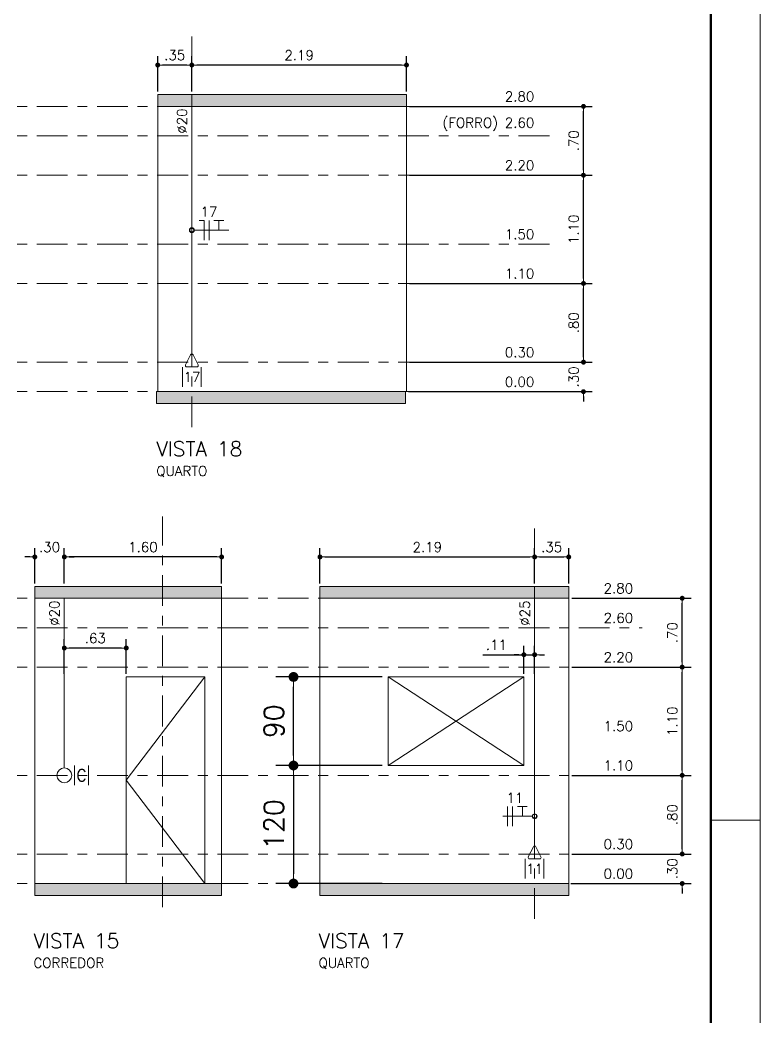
# Model space of a CAD drawing. Extents: x 0 to 175, y -16 to 63.
# Drawn here: x 84.52 to 92.05, y 12.85 to 22.99 of the extents above; entities that cross this region are included whole.
import ezdxf

# ---------------------------------------------------------------- set-up
doc = ezdxf.new("R2010")
doc.units = 0
doc.header["$LTSCALE"] = 0.5
doc.header["$MEASUREMENT"] = 0
doc.header["$PDMODE"] = 34
doc.header["$PDSIZE"] = 0.1
doc.linetypes.add('CENTER', pattern=[2, 1.25, -0.25, 0.25, -0.25])
doc.layers.get('0').update_dxf_attribs({"linetype": 'CONTINUOUS'})
doc.layers.get('DEFPOINTS').update_dxf_attribs({"linetype": 'CONTINUOUS'})
for name, color, linetype, lineweight in [('03', 3, 'CONTINUOUS', 20), ('COT01', 1, 'CONTINUOUS', 9), ('ELE01 - ELETROD', 40, 'CONTINUOUS', 20), ('ELE01 - INTER', 100, 'CONTINUOUS', 15), ('ELE01 - TOM 127V', 130, 'CONTINUOUS', 15), ('ELE01 - TOM 127V TXT', 130, 'CONTINUOUS', 15), ('ELE01 - TOM 220V', 242, 'CONTINUOUS', 15), ('ELE01 - TOM 220V TXT', 242, 'CONTINUOUS', 15), ('ELE03 - CIRCUITOS', 2, 'CONTINUOUS', 5), ('ELE03 - FASE', 242, 'CONTINUOUS', 20), ('ELE03 - NEUTRO', 141, 'CONTINUOUS', 20), ('ELE03 - TERRA', 112, 'CONTINUOUS', 20), ('ELV01 - POR01', 20, 'CONTINUOUS', 9), ('ELV01 - TXT02', 2, 'CONTINUOUS', 20), ('ELV02 - JAN', 51, 'CONTINUOUS', 9), ('ELV02 - PAR01', 170, 'CONTINUOUS', 20), ('Simbologia', 122, 'CONTINUOUS', 20), ('TXT02', 2, 'CONTINUOUS', 20), ('TXT05', 4, 'CONTINUOUS', 30)]:
    doc.layers.add(name, color=color, linetype=linetype, lineweight=lineweight)
doc.layers.add('ARQ - HATCH 01', color=172, linetype='CONTINUOUS', transparency=0.6)
doc.layers.add('ARQ - POR01 TRANSPARENTE', color=20, linetype='CONTINUOUS', lineweight=9, transparency=0.45)
doc.layers.add('EIXO REGUA 1', color=250, linetype='CENTER', lineweight=5, transparency=0.1)
doc.layers.add('MARGEM', color=1, linetype='CONTINUOUS')
doc.layers.add('TXV03', color=2, linetype='CONTINUOUS')
doc.styles.add('ROMANS', font='romans.shx')
doc.styles.add('SIMPLEX', font='SIMPLEX')
doc.styles.get("Standard").update_dxf_attribs({"font": 'romans.shx'})
doc.dimstyles.new('STANDARD 50', dxfattribs={"dimscale": 0.5, "dimtxt": 0.2, "dimasz": 0.1, "dimexe": 0.18, "dimexo": 0.0625, "dimgap": 0.1, "dimtad": 1, "dimrnd": 0.005, "dimzin": 4, "dimdsep": 46, "dimtxsty": 'ROMANS', "dimblk": 'DOT', "dimcen": 0.1, "dimclrt": 3, "dimadec": 0, "dimazin": 0, "dimtfac": 1, "dimtix": 1, "dimtofl": 0, "dimtmove": 0, "dimatfit": 3, "dimldrblk": 'DOT', "dimfxl": 0, "dimtolj": 1, "dimtzin": 13, "dimarcsym": 0})
doc.dimstyles.new('ZW-FORMAS', dxfattribs={"dimscale": 0, "dimtxt": 0.2, "dimasz": 0.1, "dimexe": 0.18, "dimexo": 0.0625, "dimgap": 0.1, "dimtad": 1, "dimdec": 1, "dimlfac": 100, "dimrnd": 0.5, "dimzin": 13, "dimdsep": 46, "dimtxsty": 'SIMPLEX', "dimblk1": 'DOT', "dimblk2": 'DOT', "dimsah": 1, "dimcen": 0.1, "dimclrt": 3, "dimadec": 0, "dimazin": 0, "dimtfac": 1, "dimtix": 1, "dimtmove": 0, "dimatfit": 3, "dimldrblk": 'DOT', "dimfxl": 0, "dimtolj": 1, "dimtzin": 13, "dimarcsym": 0})

# ---------------------------------------------------------------- blocks, each defined once
blk = doc.blocks.new('_DOT')
at = {"color": 0, "linetype": 'ByBlock'}
blk.add_line((-0.5, 0), (-1, 0), dxfattribs=at)
at = {"color": 0, "linetype": 'ByBlock', "const_width": 0.5}
blk.add_lwpolyline([(-0.25, 0, 1), (0.25, 0, 1)], format="xyb", close=True, dxfattribs=at)
blk = doc.blocks.new('*D107')
at = {"layer": 'COT01', "color": 0, "lineweight": -2}
for p, q in [((87.574, 17.258), (87.574, 17.617)), ((89.757, 17.258), (89.757, 17.617)), ((87.624, 17.527), (89.707, 17.527))]:
    blk.add_line(p, q, dxfattribs=at)
at = {"layer": 'DEFPOINTS', "color": 0}
for p in [(89.757, 17.527), (87.574, 17.227), (89.757, 17.227)]:
    blk.add_point(p, dxfattribs=at)
at = {"layer": 'COT01', "color": 0, "lineweight": -2, "xscale": 0.05, "yscale": 0.05, "zscale": 0.05, "rotation": 180}
blk.add_blockref('_DOT', (87.574, 17.527), dxfattribs=at)
at = {"layer": 'COT01', "color": 0, "lineweight": -2, "xscale": 0.05, "yscale": 0.05, "zscale": 0.05}
blk.add_blockref('_DOT', (89.757, 17.527), dxfattribs=at)
at = {"layer": 'COT01', "color": 3, "insert": (88.666, 17.627), "char_height": 0.1, "attachment_point": 5, "style": 'ROMANS'}
blk.add_mtext('\\A1;2.19', dxfattribs=at)
blk = doc.blocks.new('*D108')
at = {"layer": 'COT01', "color": 0, "lineweight": -2}
for p, q in [((89.757, 17.258), (89.757, 17.617)), ((90.104, 17.258), (90.104, 17.617)), ((89.807, 17.527), (90.054, 17.527))]:
    blk.add_line(p, q, dxfattribs=at)
at = {"layer": 'DEFPOINTS', "color": 0}
for p in [(90.104, 17.527), (89.757, 17.227), (90.104, 17.227)]:
    blk.add_point(p, dxfattribs=at)
at = {"layer": 'COT01', "color": 0, "lineweight": -2, "xscale": 0.05, "yscale": 0.05, "zscale": 0.05, "rotation": 180}
blk.add_blockref('_DOT', (89.757, 17.527), dxfattribs=at)
at = {"layer": 'COT01', "color": 0, "lineweight": -2, "xscale": 0.05, "yscale": 0.05, "zscale": 0.05}
blk.add_blockref('_DOT', (90.104, 17.527), dxfattribs=at)
at = {"layer": 'COT01', "color": 3, "insert": (89.931, 17.627), "char_height": 0.1, "attachment_point": 5, "style": 'ROMANS'}
blk.add_mtext('\\A1;.35', dxfattribs=at)
blk = doc.blocks.new('*D109')
at = {"layer": 'COT01', "color": 0, "lineweight": -2}
for p, q in [((85.924, 22.258), (85.924, 22.617)), ((86.271, 22.258), (86.271, 22.617)), ((86.221, 22.527), (85.974, 22.527))]:
    blk.add_line(p, q, dxfattribs=at)
at = {"layer": 'DEFPOINTS', "color": 0}
for p in [(85.924, 22.527), (85.924, 22.227), (86.271, 22.227)]:
    blk.add_point(p, dxfattribs=at)
at = {"layer": 'COT01', "color": 0, "lineweight": -2, "xscale": 0.05, "yscale": 0.05, "zscale": 0.05, "rotation": 180}
blk.add_blockref('_DOT', (85.924, 22.527), dxfattribs=at)
at = {"layer": 'COT01', "color": 0, "lineweight": -2, "xscale": 0.05, "yscale": 0.05, "zscale": 0.05}
blk.add_blockref('_DOT', (86.271, 22.527), dxfattribs=at)
at = {"layer": 'COT01', "color": 3, "insert": (86.097, 22.627), "char_height": 0.1, "attachment_point": 5, "style": 'ROMANS'}
blk.add_mtext('\\A1;.35', dxfattribs=at)
blk = doc.blocks.new('*D110')
at = {"layer": 'COT01', "color": 0, "lineweight": -2}
for p, q in [((86.271, 22.258), (86.271, 22.617)), ((88.454, 22.258), (88.454, 22.617)), ((88.404, 22.527), (86.321, 22.527))]:
    blk.add_line(p, q, dxfattribs=at)
at = {"layer": 'DEFPOINTS', "color": 0}
for p in [(86.271, 22.527), (86.271, 22.227), (88.454, 22.227)]:
    blk.add_point(p, dxfattribs=at)
at = {"layer": 'COT01', "color": 0, "lineweight": -2, "xscale": 0.05, "yscale": 0.05, "zscale": 0.05, "rotation": 180}
blk.add_blockref('_DOT', (86.271, 22.527), dxfattribs=at)
at = {"layer": 'COT01', "color": 0, "lineweight": -2, "xscale": 0.05, "yscale": 0.05, "zscale": 0.05}
blk.add_blockref('_DOT', (88.454, 22.527), dxfattribs=at)
at = {"layer": 'COT01', "color": 3, "insert": (87.362, 22.627), "char_height": 0.1, "attachment_point": 5, "style": 'ROMANS'}
blk.add_mtext('\\A1;2.19', dxfattribs=at)
blk = doc.blocks.new('*U184')
blk.add_lwpolyline([(0.064, -0.123), (0.013, -0.224, -0.618034), (-0.013, -0.224), (-0.064, -0.123, -0.557537), (-0.051, -0.101), (0.051, -0.101, -0.557537)], format="xyb", close=True)
blk = doc.blocks.new('*D114')
at = {"layer": 'COT01', "color": 0, "lineweight": -2}
for p, q in [((88.485, 20.307), (90.344, 20.307)), ((90.254, 19.557), (90.254, 20.257)), ((88.485, 19.507), (90.344, 19.507))]:
    blk.add_line(p, q, dxfattribs=at)
at = {"layer": 'DEFPOINTS', "color": 0}
for p in [(88.454, 20.307), (90.254, 20.307), (88.454, 19.507)]:
    blk.add_point(p, dxfattribs=at)
at = {"layer": 'COT01', "color": 0, "lineweight": -2, "xscale": 0.05, "yscale": 0.05, "zscale": 0.05}
for p, rotation in [((90.254, 20.307), 90), ((90.254, 19.507), 270)]:
    blk.add_blockref('_DOT', p, dxfattribs=dict(at, rotation=rotation))
at = {"layer": 'COT01', "color": 3, "insert": (90.154, 19.907), "char_height": 0.1, "attachment_point": 5, "rotation": 90, "style": 'ROMANS'}
blk.add_mtext('\\A1;.80', dxfattribs=at)
blk = doc.blocks.new('*D115')
at = {"layer": 'COT01', "color": 0, "lineweight": -2}
for p, q in [((88.485, 21.407), (90.344, 21.407)), ((90.254, 20.357), (90.254, 21.357)), ((88.485, 20.307), (90.344, 20.307))]:
    blk.add_line(p, q, dxfattribs=at)
at = {"layer": 'DEFPOINTS', "color": 0}
for p in [(88.454, 21.407), (90.254, 21.407), (88.454, 20.307)]:
    blk.add_point(p, dxfattribs=at)
at = {"layer": 'COT01', "color": 0, "lineweight": -2, "xscale": 0.05, "yscale": 0.05, "zscale": 0.05}
for p, rotation in [((90.254, 21.407), 90), ((90.254, 20.307), 270)]:
    blk.add_blockref('_DOT', p, dxfattribs=dict(at, rotation=rotation))
at = {"layer": 'COT01', "color": 3, "insert": (90.154, 20.857), "char_height": 0.1, "attachment_point": 5, "rotation": 90, "style": 'ROMANS'}
blk.add_mtext('\\A1;1.10', dxfattribs=at)
blk = doc.blocks.new('*D116')
at = {"layer": 'COT01', "color": 0, "lineweight": -2}
for p, q in [((88.485, 22.107), (90.344, 22.107)), ((90.254, 21.457), (90.254, 22.057)), ((88.485, 21.407), (90.344, 21.407))]:
    blk.add_line(p, q, dxfattribs=at)
at = {"layer": 'DEFPOINTS', "color": 0}
for p in [(88.454, 22.107), (90.254, 22.107), (88.454, 21.407)]:
    blk.add_point(p, dxfattribs=at)
at = {"layer": 'COT01', "color": 0, "lineweight": -2, "xscale": 0.05, "yscale": 0.05, "zscale": 0.05}
for p, rotation in [((90.254, 22.107), 90), ((90.254, 21.407), 270)]:
    blk.add_blockref('_DOT', p, dxfattribs=dict(at, rotation=rotation))
at = {"layer": 'COT01', "color": 3, "insert": (90.154, 21.757), "char_height": 0.1, "attachment_point": 5, "rotation": 90, "style": 'ROMANS'}
blk.add_mtext('\\A1;.70', dxfattribs=at)
blk = doc.blocks.new('*D117')
at = {"layer": 'COT01', "color": 0, "lineweight": -2}
for p, q in [((90.254, 19.557), (90.254, 19.607)), ((88.485, 19.507), (90.344, 19.507)), ((88.475, 19.207), (90.344, 19.207)), ((90.254, 19.157), (90.254, 19.107))]:
    blk.add_line(p, q, dxfattribs=at)
at = {"layer": 'DEFPOINTS', "color": 0}
for p in [(88.454, 19.507), (88.443, 19.207), (90.254, 19.207)]:
    blk.add_point(p, dxfattribs=at)
at = {"layer": 'COT01', "color": 0, "lineweight": -2, "xscale": 0.05, "yscale": 0.05, "zscale": 0.05}
for p, rotation in [((90.254, 19.507), 270), ((90.254, 19.207), 90)]:
    blk.add_blockref('_DOT', p, dxfattribs=dict(at, rotation=rotation))
at = {"layer": 'COT01', "color": 3, "insert": (90.154, 19.357), "char_height": 0.1, "attachment_point": 5, "rotation": 90, "style": 'ROMANS'}
blk.add_mtext('\\A1;.30', dxfattribs=at)
blk = doc.blocks.new('Fio-TERRA')
at = {"layer": 'ELE03 - TERRA'}
for p, q in [((-0.1, 0.2), (0.1, 0.2)), ((0, 0), (0, 0.2))]:
    blk.add_line(p, q, dxfattribs=at)
blk = doc.blocks.new('Fio-FASE')
at = {"layer": 'ELE03 - FASE'}
blk.add_line((0, -0.2), (0, 0.2), dxfattribs=at)
blk = doc.blocks.new('Fio-NEUTRO')
at = {"layer": 'ELE03 - NEUTRO'}
for p, q in [((0, 0.2), (0.1, 0.2)), ((0, -0.2), (0, 0.2))]:
    blk.add_line(p, q, dxfattribs=at)
blk = doc.blocks.new('*D131')
at = {"layer": 'COT01', "color": 0, "lineweight": -2}
for p, q in [((89.648, 16.338), (89.648, 16.623)), ((89.757, 16.338), (89.757, 16.623)), ((89.23, 16.533), (89.648, 16.533)), ((89.598, 16.533), (89.548, 16.533)), ((89.648, 16.533), (89.757, 16.533)), ((89.807, 16.533), (89.857, 16.533))]:
    blk.add_line(p, q, dxfattribs=at)
at = {"layer": 'DEFPOINTS', "color": 0}
for p in [(89.757, 16.533), (89.648, 16.307), (89.757, 16.307)]:
    blk.add_point(p, dxfattribs=at)
at = {"layer": 'COT01', "color": 0, "lineweight": -2, "xscale": 0.05, "yscale": 0.05, "zscale": 0.05}
blk.add_blockref('_DOT', (89.648, 16.533), dxfattribs=at)
at = {"layer": 'COT01', "color": 0, "lineweight": -2, "xscale": 0.05, "yscale": 0.05, "zscale": 0.05, "rotation": 180}
blk.add_blockref('_DOT', (89.757, 16.533), dxfattribs=at)
at = {"layer": 'COT01', "color": 3, "insert": (89.368, 16.633), "char_height": 0.1, "attachment_point": 5, "style": 'ROMANS'}
blk.add_mtext('\\A1;.11', dxfattribs=at)
blk = doc.blocks.new('MAR-A1')
at = {"layer": 'MARGEM', "color": 2, "lineweight": 20}
blk.add_line((1, 28.7), (0, 28.7), dxfattribs=at)
blk.add_lwpolyline([(-83.1, 58.4), (-83.1, -1), (1, -1), (1, 58.4)], close=True, dxfattribs=at)
at = {"layer": 'MARGEM', "color": 6, "lineweight": 50}
blk.add_lwpolyline([(-80.6, 0), (0, 0), (0, 57.4), (-80.6, 57.4)], close=True, dxfattribs=at)
blk = doc.blocks.new('*D230')
at = {"layer": 'COT01', "color": 0, "lineweight": -2}
for p, q in [((84.974, 17.258), (84.974, 17.617)), ((86.574, 17.258), (86.574, 17.617)), ((86.524, 17.527), (85.024, 17.527))]:
    blk.add_line(p, q, dxfattribs=at)
at = {"layer": 'DEFPOINTS', "color": 0}
for p in [(84.974, 17.527), (84.974, 17.227), (86.574, 17.227)]:
    blk.add_point(p, dxfattribs=at)
at = {"layer": 'COT01', "color": 0, "lineweight": -2, "xscale": 0.05, "yscale": 0.05, "zscale": 0.05, "rotation": 180}
blk.add_blockref('_DOT', (84.974, 17.527), dxfattribs=at)
at = {"layer": 'COT01', "color": 0, "lineweight": -2, "xscale": 0.05, "yscale": 0.05, "zscale": 0.05}
blk.add_blockref('_DOT', (86.574, 17.527), dxfattribs=at)
at = {"layer": 'COT01', "color": 3, "insert": (85.774, 17.627), "char_height": 0.1, "attachment_point": 5, "style": 'ROMANS'}
blk.add_mtext('\\A1;1.60', dxfattribs=at)
blk = doc.blocks.new('*D231')
at = {"layer": 'COT01', "color": 0, "lineweight": -2}
for p, q in [((84.674, 17.258), (84.674, 17.617)), ((84.974, 17.258), (84.974, 17.617)), ((84.624, 17.527), (84.574, 17.527)), ((85.024, 17.527), (85.074, 17.527))]:
    blk.add_line(p, q, dxfattribs=at)
at = {"layer": 'DEFPOINTS', "color": 0}
for p in [(84.674, 17.527), (84.674, 17.227), (84.974, 17.227)]:
    blk.add_point(p, dxfattribs=at)
at = {"layer": 'COT01', "color": 0, "lineweight": -2, "xscale": 0.05, "yscale": 0.05, "zscale": 0.05}
blk.add_blockref('_DOT', (84.674, 17.527), dxfattribs=at)
at = {"layer": 'COT01', "color": 0, "lineweight": -2, "xscale": 0.05, "yscale": 0.05, "zscale": 0.05, "rotation": 180}
blk.add_blockref('_DOT', (84.974, 17.527), dxfattribs=at)
at = {"layer": 'COT01', "color": 3, "insert": (84.824, 17.627), "char_height": 0.1, "attachment_point": 5, "style": 'ROMANS'}
blk.add_mtext('\\A1;.30', dxfattribs=at)
blk = doc.blocks.new('*D232')
at = {"layer": 'COT01', "color": 0, "lineweight": -2}
for p, q in [((84.974, 16.338), (84.974, 16.691)), ((85.604, 16.338), (85.604, 16.691)), ((85.554, 16.601), (85.024, 16.601))]:
    blk.add_line(p, q, dxfattribs=at)
at = {"layer": 'DEFPOINTS', "color": 0}
for p in [(84.974, 16.601), (84.974, 16.307), (85.604, 16.307)]:
    blk.add_point(p, dxfattribs=at)
at = {"layer": 'COT01', "color": 0, "lineweight": -2, "xscale": 0.05, "yscale": 0.05, "zscale": 0.05, "rotation": 180}
blk.add_blockref('_DOT', (84.974, 16.601), dxfattribs=at)
at = {"layer": 'COT01', "color": 0, "lineweight": -2, "xscale": 0.05, "yscale": 0.05, "zscale": 0.05}
blk.add_blockref('_DOT', (85.604, 16.601), dxfattribs=at)
at = {"layer": 'COT01', "color": 3, "insert": (85.289, 16.701), "char_height": 0.1, "attachment_point": 5, "style": 'ROMANS'}
blk.add_mtext('\\A1;.63', dxfattribs=at)
blk = doc.blocks.new('*D284')
at = {"layer": 'COT01', "color": 0, "lineweight": -2}
for p, q in [((90.135, 15.307), (91.348, 15.307)), ((91.258, 14.557), (91.258, 15.257)), ((90.135, 14.507), (91.348, 14.507))]:
    blk.add_line(p, q, dxfattribs=at)
at = {"layer": 'DEFPOINTS', "color": 0}
for p in [(90.104, 15.307), (91.258, 15.307), (90.104, 14.507)]:
    blk.add_point(p, dxfattribs=at)
at = {"layer": 'COT01', "color": 0, "lineweight": -2, "xscale": 0.05, "yscale": 0.05, "zscale": 0.05}
for p, rotation in [((91.258, 15.307), 90), ((91.258, 14.507), 270)]:
    blk.add_blockref('_DOT', p, dxfattribs=dict(at, rotation=rotation))
at = {"layer": 'COT01', "color": 3, "insert": (91.158, 14.907), "char_height": 0.1, "attachment_point": 5, "rotation": 90, "style": 'ROMANS'}
blk.add_mtext('\\A1;.80', dxfattribs=at)
blk = doc.blocks.new('*D285')
at = {"layer": 'COT01', "color": 0, "lineweight": -2}
for p, q in [((90.135, 16.407), (91.348, 16.407)), ((91.258, 15.357), (91.258, 16.357)), ((90.135, 15.307), (91.348, 15.307))]:
    blk.add_line(p, q, dxfattribs=at)
at = {"layer": 'DEFPOINTS', "color": 0}
for p in [(90.104, 16.407), (91.258, 16.407), (90.104, 15.307)]:
    blk.add_point(p, dxfattribs=at)
at = {"layer": 'COT01', "color": 0, "lineweight": -2, "xscale": 0.05, "yscale": 0.05, "zscale": 0.05}
for p, rotation in [((91.258, 16.407), 90), ((91.258, 15.307), 270)]:
    blk.add_blockref('_DOT', p, dxfattribs=dict(at, rotation=rotation))
at = {"layer": 'COT01', "color": 3, "insert": (91.158, 15.857), "char_height": 0.1, "attachment_point": 5, "rotation": 90, "style": 'ROMANS'}
blk.add_mtext('\\A1;1.10', dxfattribs=at)
blk = doc.blocks.new('*D286')
at = {"layer": 'COT01', "color": 0, "lineweight": -2}
for p, q in [((90.135, 17.107), (91.348, 17.107)), ((91.258, 16.457), (91.258, 17.057)), ((90.135, 16.407), (91.348, 16.407))]:
    blk.add_line(p, q, dxfattribs=at)
at = {"layer": 'DEFPOINTS', "color": 0}
for p in [(90.104, 17.107), (91.258, 17.107), (90.104, 16.407)]:
    blk.add_point(p, dxfattribs=at)
at = {"layer": 'COT01', "color": 0, "lineweight": -2, "xscale": 0.05, "yscale": 0.05, "zscale": 0.05}
for p, rotation in [((91.258, 17.107), 90), ((91.258, 16.407), 270)]:
    blk.add_blockref('_DOT', p, dxfattribs=dict(at, rotation=rotation))
at = {"layer": 'COT01', "color": 3, "insert": (91.158, 16.757), "char_height": 0.1, "attachment_point": 5, "rotation": 90, "style": 'ROMANS'}
blk.add_mtext('\\A1;.70', dxfattribs=at)
blk = doc.blocks.new('*D287')
at = {"layer": 'COT01', "color": 0, "lineweight": -2}
for p, q in [((91.258, 14.557), (91.258, 14.607)), ((90.135, 14.507), (91.348, 14.507)), ((90.125, 14.207), (91.348, 14.207)), ((91.258, 14.157), (91.258, 14.107))]:
    blk.add_line(p, q, dxfattribs=at)
at = {"layer": 'DEFPOINTS', "color": 0}
for p in [(90.104, 14.507), (90.093, 14.207), (91.258, 14.207)]:
    blk.add_point(p, dxfattribs=at)
at = {"layer": 'COT01', "color": 0, "lineweight": -2, "xscale": 0.05, "yscale": 0.05, "zscale": 0.05}
for p, rotation in [((91.258, 14.507), 270), ((91.258, 14.207), 90)]:
    blk.add_blockref('_DOT', p, dxfattribs=dict(at, rotation=rotation))
at = {"layer": 'COT01', "color": 3, "insert": (91.158, 14.357), "char_height": 0.1, "attachment_point": 5, "rotation": 90, "style": 'ROMANS'}
blk.add_mtext('\\A1;.30', dxfattribs=at)
blk = doc.blocks.new('*D293')
at = {"layer": 'COT01', "color": 0, "lineweight": -2}
for p, q in [((88.205, 15.407), (87.125, 15.407)), ((87.305, 15.307), (87.305, 14.307)), ((88.205, 14.207), (87.125, 14.207))]:
    blk.add_line(p, q, dxfattribs=at)
at = {"layer": 'DEFPOINTS', "color": 0}
for p in [(88.267, 15.407), (87.305, 14.207), (88.267, 14.207)]:
    blk.add_point(p, dxfattribs=at)
at = {"layer": 'COT01', "color": 0, "lineweight": -2, "xscale": 0.1, "yscale": 0.1, "zscale": 0.1}
for p, rotation in [((87.305, 15.407), 90), ((87.305, 14.207), 270)]:
    blk.add_blockref('_DOT', p, dxfattribs=dict(at, rotation=rotation))
at = {"layer": 'COT01', "color": 3, "insert": (87.105, 14.807), "char_height": 0.2, "attachment_point": 5, "rotation": 90, "style": 'SIMPLEX'}
blk.add_mtext('\\A1;120', dxfattribs=at)
blk = doc.blocks.new('*D294')
at = {"layer": 'COT01', "color": 0, "lineweight": -2}
for p, q in [((88.205, 16.307), (87.125, 16.307)), ((87.305, 15.507), (87.305, 16.207)), ((88.205, 15.407), (87.125, 15.407))]:
    blk.add_line(p, q, dxfattribs=at)
at = {"layer": 'DEFPOINTS', "color": 0}
for p in [(87.305, 16.307), (88.267, 16.307), (88.267, 15.407)]:
    blk.add_point(p, dxfattribs=at)
at = {"layer": 'COT01', "color": 0, "lineweight": -2, "xscale": 0.1, "yscale": 0.1, "zscale": 0.1}
for p, rotation in [((87.305, 16.307), 90), ((87.305, 15.407), 270)]:
    blk.add_blockref('_DOT', p, dxfattribs=dict(at, rotation=rotation))
at = {"layer": 'COT01', "color": 3, "insert": (87.105, 15.857), "char_height": 0.2, "attachment_point": 5, "rotation": 90, "style": 'SIMPLEX'}
blk.add_mtext('\\A1;90', dxfattribs=at)

msp = doc.modelspace()

# ---------------------------------------------------------------- hatches: boundary and pattern name
at = {"layer": 'ARQ - HATCH 01'}
h = msp.add_hatch(color=3, dxfattribs=at)
h.dxf.hatch_style = 1
h.paths.add_polyline_path([(85.924, 22.227), (88.454, 22.227), (88.454, 22.107), (85.924, 22.107)])
h = msp.add_hatch(color=3, dxfattribs=at)
h.dxf.hatch_style = 1
h.paths.add_polyline_path([(85.9133, 19.207), (88.4433, 19.207), (88.4433, 19.087), (85.9133, 19.087)])
h = msp.add_hatch(color=3, dxfattribs=at)
h.dxf.hatch_style = 1
h.paths.add_polyline_path([(86.5741, 17.107), (84.6741, 17.107), (84.6741, 17.227), (86.5741, 17.227)])
h = msp.add_hatch(color=3, dxfattribs=at)
h.dxf.hatch_style = 1
h.paths.add_polyline_path([(90.1041, 17.227), (87.5741, 17.227), (87.5741, 17.107), (90.1041, 17.107)])
h = msp.add_hatch(color=3, dxfattribs=at)
h.dxf.hatch_style = 1
h.paths.add_polyline_path([(86.5741, 14.207), (84.6741, 14.207), (84.6741, 14.087), (86.5741, 14.087)])
h = msp.add_hatch(color=3, dxfattribs=at)
h.dxf.hatch_style = 1
h.paths.add_polyline_path([(90.1041, 14.207), (87.5741, 14.207), (87.5741, 14.087), (90.1041, 14.087)])

# ---------------------------------------------------------------- linework, layer by layer
at = {"layer": '03', "color": 3}
for points in [[(85.924, 22.227), (88.454, 22.227), (88.454, 22.107), (85.924, 22.107)], [(85.9133, 19.207), (88.4433, 19.207), (88.4433, 19.087), (85.9133, 19.087)], [(86.5741, 17.107), (84.6741, 17.107), (84.6741, 17.227), (86.5741, 17.227)], [(90.1041, 17.227), (87.5741, 17.227), (87.5741, 17.107), (90.1041, 17.107)], [(86.5741, 14.207), (84.6741, 14.207), (84.6741, 14.087), (86.5741, 14.087)], [(90.1041, 14.207), (87.5741, 14.207), (87.5741, 14.087), (90.1041, 14.087)]]:
    msp.add_lwpolyline(points, close=True, dxfattribs=at)
at = {"layer": 'ARQ - POR01 TRANSPARENTE'}
msp.add_lwpolyline([(86.4044, 16.307), (85.6044, 15.257), (86.4044, 14.207)], dxfattribs=at)
at = {"layer": 'ARQ - POR01 TRANSPARENTE', "color": 51}
for points in [[(88.2674, 15.407), (89.6479, 16.307)], [(88.2674, 16.307), (89.6479, 15.407)]]:
    msp.add_lwpolyline(points, dxfattribs=at)
at = {"layer": 'EIXO REGUA 1', "ltscale": 0.5}
for p, q in [((86.271, 18.847), (86.271, 22.817)), ((62.6448, 21.807), (89.954, 21.807)), ((62.6448, 20.707), (89.954, 20.707)), ((62.6448, 19.207), (89.954, 19.207)), ((85.9741, 13.967), (85.9741, 17.937)), ((89.7574, 13.847), (89.7574, 17.817)), ((62.6448, 16.807), (90.85, 16.807)), ((62.6448, 14.207), (91.05, 14.207))]:
    msp.add_line(p, q, dxfattribs=at)
at = {"layer": 'EIXO REGUA 1', "color": 1, "ltscale": 0.5}
for p, q in [((62.6448, 22.107), (89.954, 22.107)), ((62.6448, 21.407), (89.954, 21.407)), ((62.6448, 20.307), (89.954, 20.307)), ((62.6448, 19.507), (89.954, 19.507)), ((62.6448, 17.107), (91.05, 17.107)), ((62.6448, 16.407), (91.05, 16.407)), ((62.6448, 15.307), (91.05, 15.307)), ((62.6448, 14.507), (91.05, 14.507))]:
    msp.add_line(p, q, dxfattribs=at)
at = {"layer": 'ELE01 - ELETROD'}
for points in [[(86.271, 20.873), (86.271, 22.107)], [(86.271, 19.589), (86.271, 20.823)], [(84.9736, 15.382), (84.9736, 17.107)], [(89.7572, 14.9159), (89.7572, 17.107)], [(89.7572, 14.589), (89.7572, 14.8659)]]:
    msp.add_lwpolyline(points, dxfattribs=at)
at = {"layer": 'ELE01 - INTER'}
for points in [[(85.0791, 15.4083), (85.0791, 15.2083)], [(85.2191, 15.4083), (85.2191, 15.2083)]]:
    msp.add_lwpolyline(points, dxfattribs=at)
msp.add_circle((84.9741, 15.307), 0.075, dxfattribs=at)
at = {"layer": 'ELE01 - TOM 127V TXT'}
for points in [[(86.1771, 19.4575), (86.1771, 19.2575)], [(86.3671, 19.4575), (86.3671, 19.2575)]]:
    msp.add_lwpolyline(points, dxfattribs=at)
at = {"layer": 'ELE01 - TOM 220V TXT'}
for points in [[(89.6611, 14.4575), (89.6611, 14.2575)], [(89.8511, 14.4575), (89.8511, 14.2575)]]:
    msp.add_lwpolyline(points, dxfattribs=at)
at = {"layer": 'ELE03 - CIRCUITOS'}
for points in [[(86.296, 20.848), (86.646, 20.8479)], [(89.4326, 14.8909), (89.7322, 14.8909)]]:
    msp.add_lwpolyline(points, dxfattribs=at)
for centre, radius in [((86.271, 20.848), 0.025), ((86.271, 20.848), 0.02), ((89.7572, 14.8909), 0.025), ((89.7572, 14.8909), 0.02)]:
    msp.add_circle(centre, radius, dxfattribs=at)
at = {"layer": 'ELV01 - POR01'}
msp.add_lwpolyline([(85.6044, 16.307), (86.4044, 16.307), (86.4044, 14.207), (85.6044, 14.207)], close=True, dxfattribs=at)
at = {"layer": 'ELV02 - JAN'}
msp.add_lwpolyline([(88.2674, 16.307), (89.6479, 16.307), (89.6479, 15.407), (88.2674, 15.407)], close=True, dxfattribs=at)
at = {"layer": 'ELV02 - PAR01'}
for p, q in [((85.924, 22.107), (85.924, 19.207)), ((88.454, 22.107), (88.454, 19.207)), ((84.6741, 17.107), (84.6741, 14.207)), ((86.5741, 17.107), (86.5741, 14.207)), ((87.5741, 17.107), (87.5741, 14.207)), ((90.1041, 17.107), (90.1041, 14.207))]:
    msp.add_line(p, q, dxfattribs=at)

# ---------------------------------------------------------------- block references
at = {"layer": 'COT01', "xscale": 0.5, "yscale": 0.5, "zscale": 0.5}
msp.add_blockref('MAR-A1', (91.55, 0.5), dxfattribs=at)
at = {"layer": 'ELE01 - TOM 127V', "xscale": -1, "rotation": 180}
msp.add_blockref('*U184', (86.2708, 19.3567), dxfattribs=at)
at = {"layer": 'ELE01 - TOM 220V', "xscale": -1, "rotation": 180}
msp.add_blockref('*U184', (89.7572, 14.3567), dxfattribs=at)
at = {"layer": 'ELE03 - FASE', "xscale": -0.5, "yscale": 0.4999999999999999, "zscale": 0.4999999999999999, "rotation": 359.9855282969646}
msp.add_blockref('Fio-FASE', (86.446, 20.8479), dxfattribs=at)
at = {"layer": 'ELE03 - FASE', "xscale": -0.4999999999999999, "yscale": 0.4999999999999999, "zscale": 0.4999999999999999}
for p in [(89.4826, 14.8909), (89.5326, 14.8909)]:
    msp.add_blockref('Fio-FASE', p, dxfattribs=at)
at = {"layer": 'ELE03 - NEUTRO', "xscale": -0.5, "yscale": 0.4999999999999999, "zscale": 0.4999999999999999, "rotation": 359.9855282969646}
msp.add_blockref('Fio-NEUTRO', (86.396, 20.8479), dxfattribs=at)
at = {"layer": 'ELE03 - TERRA', "xscale": 0.5, "yscale": 0.5, "zscale": 0.5, "rotation": 359.9855282969646}
msp.add_blockref('Fio-TERRA', (86.546, 20.8479), dxfattribs=at)
at = {"layer": 'ELE03 - TERRA', "xscale": 0.5, "yscale": 0.5, "zscale": 0.5}
msp.add_blockref('Fio-TERRA', (89.6326, 14.8909), dxfattribs=at)

# ---------------------------------------------------------------- texts
at = {"layer": 'ELE01 - INTER', "insert": (85.1491, 15.307), "char_height": 0.12, "attachment_point": 5}
msp.add_mtext_dynamic_manual_height_columns('C', width=0.048591, gutter_width=12.5, heights=[0], dxfattribs=at)
at = {"layer": 'ELE01 - TOM 127V TXT', "insert": (86.2721, 19.3562), "char_height": 0.1, "attachment_point": 5}
msp.add_mtext_dynamic_manual_height_columns('17', width=0.048591, gutter_width=12.5, heights=[0], dxfattribs=at)
at = {"layer": 'ELE01 - TOM 220V TXT', "insert": (89.7561, 14.3562), "char_height": 0.1, "attachment_point": 5}
msp.add_mtext_dynamic_manual_height_columns('11', width=0.048591, gutter_width=12.5, heights=[0], dxfattribs=at)
at = {"layer": 'ELV01 - TXT02', "char_height": 0.1, "attachment_point": 9, "style": 'ROMANS'}
for s, heights, insert in [('2.80', [0.1], (89.754, 22.157)), ('(FORRO) 2.60', [0], (89.754, 21.857)), ('2.20', [0], (89.754, 21.457)), ('1.50', [0], (89.754, 20.757)), ('1.10', [0], (89.754, 20.357)), ('0.30', [0], (89.754, 19.557)), ('0.00', [0], (89.754, 19.257)), ('2.80', [0.1], (90.759, 17.157)), ('2.60', [0], (90.759, 16.857)), ('2.20', [0], (90.759, 16.457)), ('1.50', [0], (90.759, 15.757)), ('1.10', [0], (90.759, 15.357)), ('0.30', [0], (90.759, 14.557)), ('0.00', [0], (90.759, 14.257))]:
    msp.add_mtext_dynamic_manual_height_columns(s, width=1.036598, gutter_width=0.75, heights=heights, dxfattribs=dict(at, insert=insert))
at = {"layer": 'Simbologia', "char_height": 0.1, "attachment_point": 1, "rotation": 90, "style": 'ROMANS'}
for s, insert in [('%%C20', (86.121, 21.8288)), ('%%C20', (84.8236, 16.827)), ('%%C25', (89.6074, 16.827))]:
    msp.add_mtext_dynamic_manual_height_columns(s, width=0.270792, gutter_width=0.5, heights=[0], dxfattribs=dict(at, insert=insert))
at = {"layer": 'TXT02', "style": 'ROMANS'}
for s, p in [('QUARTO', (85.9098, 18.3508)), ('CORREDOR', (84.6599, 13.3508)), ('QUARTO', (87.5599, 13.3508))]:
    msp.add_text(s, height=0.1, dxfattribs=at).set_placement(p)
at = {"layer": 'TXT05', "style": 'ROMANS'}
for s, p in [('VISTA 18', (85.9098, 18.5508)), ('VISTA 15', (84.6599, 13.5508)), ('VISTA 17', (87.5599, 13.5508))]:
    msp.add_text(s, height=0.15, dxfattribs=at).set_placement(p)
at = {"layer": 'TXV03', "insert": (86.446, 21.0358), "char_height": 0.1, "attachment_point": 5, "rotation": 359.98553}
msp.add_mtext_dynamic_manual_height_columns('17', width=0.214896, gutter_width=12.5, heights=[0], dxfattribs=at)
at = {"layer": 'TXV03', "insert": (89.5576, 15.0787), "char_height": 0.1, "attachment_point": 5}
msp.add_mtext_dynamic_manual_height_columns('11', width=0.214896, gutter_width=12.5, heights=[0], dxfattribs=at)

# ---------------------------------------------------------------- dimensions: what is measured, and where the dimension line sits
at = {"layer": 'COT01'}
for base, p1, p2, picture, middle in [((85.924, 22.527), (86.2707, 22.227), (85.924, 22.227), '*D109', (86.0974, 22.627)), ((86.271, 22.527), (88.454, 22.227), (86.271, 22.227), '*D110', (87.3625, 22.627)), ((84.9741, 16.6013), (85.6044, 16.307), (84.9741, 16.307), '*D232', (85.2893, 16.7013))]:
    dim = msp.add_linear_dim(base=base, p1=p1, p2=p2, dimstyle='STANDARD 50', override={"dimtmove": 1}, dxfattribs=at)
    dim.commit()
    dim.dimension.update_dxf_attribs({"geometry": picture, "text_midpoint": middle})
for base, p1, p2, picture, middle in [((90.2535, 22.107), (88.454, 21.407), (88.454, 22.107), '*D116', (90.1535, 21.757)), ((90.2535, 21.407), (88.454, 20.307), (88.454, 21.407), '*D115', (90.1535, 20.857)), ((90.2535, 20.307), (88.454, 19.507), (88.454, 20.307), '*D114', (90.1535, 19.907)), ((91.2585, 17.107), (90.1041, 16.407), (90.1041, 17.107), '*D286', (91.1585, 16.757)), ((91.2585, 16.407), (90.1041, 15.307), (90.1041, 16.407), '*D285', (91.1585, 15.857)), ((91.2585, 15.307), (90.1041, 14.507), (90.1041, 15.307), '*D284', (91.1585, 14.907))]:
    dim = msp.add_linear_dim(base=base, p1=p1, p2=p2, angle=90, dimstyle='STANDARD 50', dxfattribs=at)
    dim.commit()
    dim.dimension.update_dxf_attribs({"geometry": picture, "text_midpoint": middle})
for base, p1, p2, angle, dimstyle, override, picture, middle in [((90.2535, 19.207), (88.454, 19.507), (88.4433, 19.207), 90, 'STANDARD 50', {"dimtmove": 1}, '*D117', (90.1535, 19.357)), ((84.6741, 17.527), (84.9741, 17.227), (84.6741, 17.227), 180, 'STANDARD 50', {"dimtmove": 1}, '*D231', (84.8241, 17.627)), ((84.9741, 17.527), (86.5741, 17.227), (84.9741, 17.227), 180, 'STANDARD 50', {"dimtmove": 1}, '*D230', (85.7741, 17.627)), ((89.7574, 17.527), (87.5741, 17.227), (89.7574, 17.227), 180, 'STANDARD 50', {"dimtmove": 1}, '*D107', (88.6658, 17.627)), ((90.1041, 17.527), (89.7574, 17.227), (90.1041, 17.227), 180, 'STANDARD 50', {"dimtmove": 1}, '*D108', (89.9308, 17.627)), ((87.3051, 16.307), (88.2674, 15.407), (88.2674, 16.307), 90, 'ZW-FORMAS', {"dimscale": 1, "dimtmove": 1}, '*D294', (87.1051, 15.857)), ((87.3051, 14.207), (88.2674, 15.407), (88.2674, 14.207), 90, 'ZW-FORMAS', {"dimscale": 1}, '*D293', (87.1051, 14.807)), ((91.2585, 14.207), (90.1041, 14.507), (90.0934, 14.207), 90, 'STANDARD 50', {"dimtmove": 1}, '*D287', (91.1585, 14.357))]:
    dim = msp.add_linear_dim(base=base, p1=p1, p2=p2, angle=angle, dimstyle=dimstyle, override=override, dxfattribs=at)
    dim.commit()
    dim.dimension.update_dxf_attribs({"geometry": picture, "text_midpoint": middle})
dim = msp.add_linear_dim(base=(89.7572, 16.5333), p1=(89.6479, 16.307), p2=(89.7572, 16.307), angle=0, dimstyle='STANDARD 50', override={"dimtmove": 1}, dxfattribs=at)
dim.commit()
dim.dimension.update_dxf_attribs({"geometry": '*D131', "text_midpoint": (89.3684, 16.5333), "dimtype": 160})

doc.saveas('drawing.dxf')
